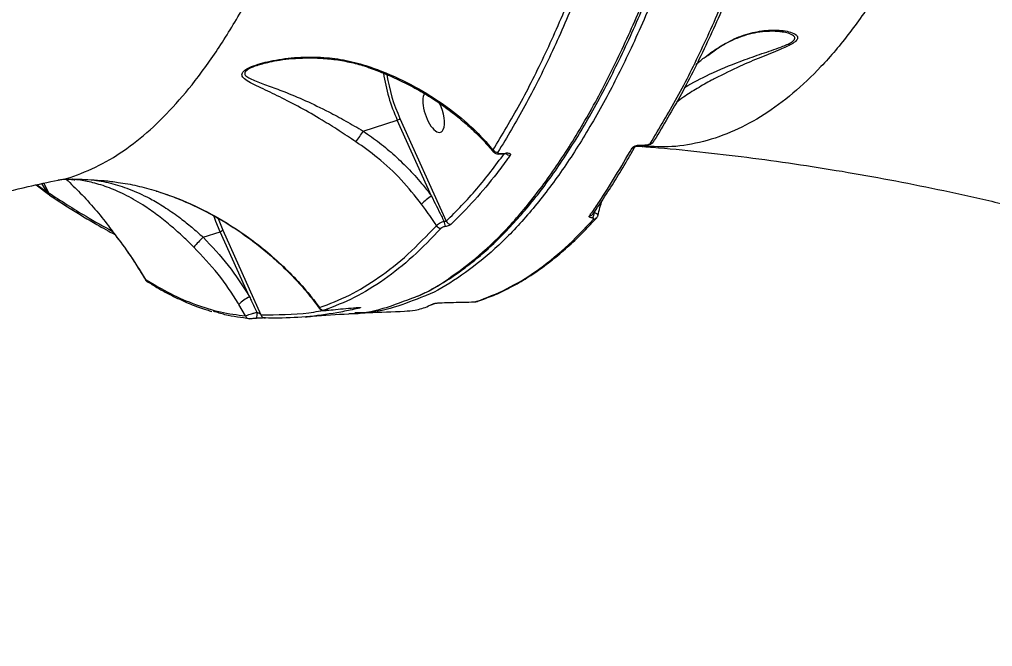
# Model space of a CAD drawing. Header units: millimetres. Extents: x -7245 to 6306, y -6696 to 5973.
# Drawn here: x 1737.2 to 1947.3, y -1767.3 to -1631.9 of the extents above; entities that cross this region are included whole.
import ezdxf

# ---------------------------------------------------------------- set-up
doc = ezdxf.new("R2010")
doc.units = ezdxf.units.MM
for name, color, linetype in [('DIKOM_ОБЪЕКТ', 7, 'Continuous'), ('DIKOM_РАЗМЕР_ЗОНА', 7, 'Continuous'), ('DIKOM_РАЗМЕР_ОБЪЕКТА', 7, 'Continuous')]:
    doc.layers.add(name, color=color, linetype=linetype)
doc.styles.add('style1', font='arial.ttf', dxfattribs={"width": 0.8})
doc.dimstyles.new('1-50', dxfattribs={"dimtxt": 300, "dimasz": 200, "dimexe": 100, "dimexo": 0, "dimgap": 100, "dimtad": 1, "dimtxsty": 'style1', "dimcen": 200, "dimclrd": 7, "dimclre": 7, "dimclrt": 7, "dimadec": 1, "dimazin": 2, "dimtfac": 1, "dimtmove": 0, "dimatfit": 2, "dimfxl": 0, "dimlwd": 25, "dimlwe": 18, "dimarcsym": 0})

# ---------------------------------------------------------------- blocks, each defined once
blk = doc.blocks.new('*D10')
at = {"layer": 'Defpoints', "color": 0, "transparency": 16777216}
for p in [(-4365.71, 2792.53), (4306.16, 475.6), (4306.16, -5965.27)]:
    blk.add_point(p, dxfattribs=at)
at = {"layer": 'DIKOM_РАЗМЕР_ОБЪЕКТА', "color": 7, "lineweight": 18, "transparency": 16777216}
for p, q in [((-4365.71, 2792.53), (-4365.71, -6065.27)), ((4306.16, 475.6), (4306.16, -6065.27))]:
    blk.add_line(p, q, dxfattribs=at)
at = {"layer": 'DIKOM_РАЗМЕР_ОБЪЕКТА', "color": 7, "lineweight": 25, "transparency": 16777216}
blk.add_line((-4165.71, -5965.27), (4106.16, -5965.27), dxfattribs=at)
at = {"layer": 'DIKOM_РАЗМЕР_ОБЪЕКТА', "color": 7, "transparency": 16777216}
for points in [[(-4165.71, -5931.93), (-4165.71, -5998.6), (-4365.71, -5965.27)], [(4106.16, -5931.93), (4106.16, -5998.6), (4306.16, -5965.27)]]:
    blk.add_solid(points, dxfattribs=at)
at = {"layer": 'DIKOM_РАЗМЕР_ОБЪЕКТА', "color": 7, "transparency": 16777216, "insert": (-85.78, -5712.1), "char_height": 300, "attachment_point": 5, "style": 'style1'}
blk.add_mtext('8650', dxfattribs=at)
blk = doc.blocks.new('*D11')
at = {"layer": 'Defpoints', "color": 0, "transparency": 16777216}
for p in [(-3472.32, 4472.83), (-6199.73, -2928.86), (1850.21, -2928.86)]:
    blk.add_point(p, dxfattribs=at)
at = {"layer": 'DIKOM_РАЗМЕР_ОБЪЕКТА', "color": 7, "lineweight": 18, "transparency": 16777216}
for p, q in [((-3472.32, 4472.83), (-6299.73, 4472.83)), ((1850.21, -2928.86), (-6299.73, -2928.86))]:
    blk.add_line(p, q, dxfattribs=at)
at = {"layer": 'DIKOM_РАЗМЕР_ОБЪЕКТА', "color": 7, "lineweight": 25, "transparency": 16777216}
blk.add_line((-6199.73, 4272.83), (-6199.73, -2728.86), dxfattribs=at)
at = {"layer": 'DIKOM_РАЗМЕР_ОБЪЕКТА', "color": 7, "transparency": 16777216}
for points in [[(-6233.06, 4272.83), (-6166.39, 4272.83), (-6199.73, 4472.83)], [(-6233.06, -2728.86), (-6166.39, -2728.86), (-6199.73, -2928.86)]]:
    blk.add_solid(points, dxfattribs=at)
at = {"layer": 'DIKOM_РАЗМЕР_ОБЪЕКТА', "color": 7, "transparency": 16777216, "insert": (-6452.9, 984.54), "char_height": 300, "attachment_point": 5, "rotation": 90, "style": 'style1'}
blk.add_mtext('7400', dxfattribs=at)
blk = doc.blocks.new('*D12')
at = {"layer": 'Defpoints', "color": 0, "transparency": 16777216}
for p in [(-5865.71, 123.34), (6306.18, -91.92), (6306.18, -6596.14)]:
    blk.add_point(p, dxfattribs=at)
at = {"layer": 'DIKOM_РАЗМЕР_ЗОНА', "color": 7, "lineweight": 18, "transparency": 16777216}
for p, q in [((-5865.71, 123.34), (-5865.71, -6696.14)), ((6306.18, -91.92), (6306.18, -6696.14))]:
    blk.add_line(p, q, dxfattribs=at)
at = {"layer": 'DIKOM_РАЗМЕР_ЗОНА', "color": 7, "lineweight": 25, "transparency": 16777216}
blk.add_line((-5665.71, -6596.14), (6106.18, -6596.14), dxfattribs=at)
at = {"layer": 'DIKOM_РАЗМЕР_ЗОНА', "color": 7, "transparency": 16777216}
for points in [[(-5665.71, -6562.81), (-5665.71, -6629.48), (-5865.71, -6596.14)], [(6106.18, -6562.81), (6106.18, -6629.48), (6306.18, -6596.14)]]:
    blk.add_solid(points, dxfattribs=at)
at = {"layer": 'DIKOM_РАЗМЕР_ЗОНА', "color": 7, "transparency": 16777216, "insert": (-71.19, -6342.97), "char_height": 300, "attachment_point": 5, "style": 'style1'}
blk.add_mtext('12150', dxfattribs=at)
blk = doc.blocks.new('*D13')
at = {"layer": 'Defpoints', "color": 0, "transparency": 16777216}
for p in [(-4231.86, 5972.83), (-6795, -4928.88), (1792.4, -4928.88)]:
    blk.add_point(p, dxfattribs=at)
at = {"layer": 'DIKOM_РАЗМЕР_ЗОНА', "color": 7, "lineweight": 18, "transparency": 16777216}
for p, q in [((-4231.86, 5972.83), (-6895, 5972.83)), ((1792.4, -4928.88), (-6895, -4928.88))]:
    blk.add_line(p, q, dxfattribs=at)
at = {"layer": 'DIKOM_РАЗМЕР_ЗОНА', "color": 7, "lineweight": 25, "transparency": 16777216}
blk.add_line((-6795, 5772.83), (-6795, -4728.88), dxfattribs=at)
at = {"layer": 'DIKOM_РАЗМЕР_ЗОНА', "color": 7, "transparency": 16777216}
for points in [[(-6828.33, 5772.83), (-6761.67, 5772.83), (-6795, 5972.83)], [(-6828.33, -4728.88), (-6761.67, -4728.88), (-6795, -4928.88)]]:
    blk.add_solid(points, dxfattribs=at)
at = {"layer": 'DIKOM_РАЗМЕР_ЗОНА', "color": 7, "transparency": 16777216, "insert": (-7048.17, 972.94), "char_height": 300, "attachment_point": 5, "rotation": 90, "style": 'style1'}
blk.add_mtext('10900', dxfattribs=at)

msp = doc.modelspace()

# ---------------------------------------------------------------- linework, layer by layer
at = {"layer": 'DIKOM_ОБЪЕКТ', "color": 7, "linetype": 'Continuous', "lineweight": 15}
for p, q in [((1885.838, -1639.695), (1888.606, -1637.66)), ((1888.462, -1637.821), (1889.511, -1637.221)), ((1788.865, -1641.749), (1788.502, -1641.867)), ((1819.39, -1653.304), (1829.376, -1675.459)), ((1811.467, -1656.029), (1818.805, -1653.627)), ((1826.201, -1670.035), (1818.805, -1653.627)), ((1871.323, -1659.016), (1872.287, -1659.014)), ((1872.031, -1659.269), (1871.892, -1659.267)), ((1841.139, -1660.938), (1841.133, -1660.939)), ((1841.232, -1660.856), (1842.199, -1660.748)), ((1740.842, -1667.623), (1743.49, -1669.623)), ((1741.035, -1667.58), (1743.223, -1669.224)), ((1743.223, -1669.224), (1742.052, -1667.358)), ((1742.472, -1667.266), (1743.415, -1669.232)), ((1742.529, -1667.253), (1743.432, -1669.256)), ((1748.599, -1666.402), (1748.566, -1666.397)), ((1743.223, -1669.224), (1743.415, -1669.232)), ((1743.415, -1669.232), (1743.432, -1669.256)), ((1766.745, -1668.917), (1766.751, -1668.936)), ((1776.897, -1678.932), (1780.585, -1677.724)), ((1786.938, -1691.818), (1780.585, -1677.724)), ((1781.17, -1677.402), (1789.391, -1695.639)), ((1826.234, -1693.525), (1826.827, -1693.246)), ((1836.208, -1692.719), (1837.466, -1692.263)), ((1786.019, -1695.917), (1784.618, -1693.445)), ((1825.902, -1693.611), (1826.707, -1693.26))]:
    msp.add_line(p, q, dxfattribs=at)
at = {"layer": 'DIKOM_ОБЪЕКТ', "color": 7, "linetype": 'Continuous', "lineweight": 15, "flags": 128}
for points in [[(1888.437, -1637.808), (1888.457, -1637.795), (1888.606, -1637.66)], [(1780.585, -1677.724), (1779.666, -1675.498), (1779.283, -1674.433)], [(1780.14, -1674.867), (1780.279, -1675.243), (1781.17, -1677.402)], [(1836.215, -1692.742), (1836.088, -1692.774), (1835.942, -1692.788)]]:
    msp.add_lwpolyline(points, dxfattribs=at)
at = {"layer": 'DIKOM_ОБЪЕКТ', "color": 7, "linetype": 'Continuous', "lineweight": 15}
for centre, radius, start, end in [((1812.954, -1642.19), 0.339, 157.57686, 197.05559), ((1853.42, -1637.963), 37.994, 188.40525, 204.34809), ((1853.193, -1638.039), 37.09, 188.99232, 204.30289), ((1818.376, -1652.158), 1.53, 286.292, 311.50339), ((1792.668, -1644.654), 21.973, 321.57444, 328.82187), ((1869.501, -1658.787), 0.866, 270.54323, 329.20222), ((1871.18, -1658.94), 0.162, 275.00093, 331.98728), ((1872.143, -1658.937), 0.163, 277.53962, 332.07023), ((1873.505, -1657.796), 0.822, 268.4733, 345.56508), ((1840.443, -1659.465), 1.108, 212.30907, 274.82658), ((1841.104, -1660.806), 0.137, 284.92274, 338.52739), ((1842.075, -1660.701), 0.132, 281.01909, 339.40397), ((1843.154, -1660.107), 1.116, 220.32667, 273.23285), ((1744.144, -1669.196), 0.73, 182.75759, 235.80731), ((1744.161, -1669.206), 0.731, 183.88508, 235.98465), ((1831.873, -1679.243), 10.816, 121.63199, 136.29064), ((1860.256, -1673.468), 0.899, 271.12879, 324.57087), ((1860.111, -1673.739), 1.246, 305.20943, 8.40163), ((1828.176, -1675.915), 1.06, 209.17858, 274.66523), ((1838.732, -1673.723), 10.003, 190.00873, 196.81357), ((1830.368, -1675.052), 1.072, 202.2744, 272.84245), ((1861.208, -1674.164), 0.875, 270.06815, 318.23737), ((1780.15, -1676.245), 1.542, 286.39122, 311.40417), ((1793.886, -1697.048), 24.836, 133.15984, 139.87982), ((1765.288, -1687.728), 0.894, 198.85357, 236.12914), ((1789.542, -1697.998), 6.706, 112.84727, 137.24417), ((1826.664, -1692.307), 0.954, 272.62933, 296.04231), ((1786.998, -1695.662), 1.591, 330.38649, 19.55158), ((1802.927, -1693.705), 0.982, 203.98654, 274.52794), ((1810.64, -1693.321), 0.869, 245.38693, 273.61134), ((1786.893, -1695.575), 0.939, 201.36035, 274.65473), ((1790.275, -1695.451), 0.904, 192.05627, 273.33584)]:
    msp.add_arc(centre, radius, start, end, dxfattribs=at)
for start_param, end_param in [(0.3153695, 3.5396238), (3.5396238, 5.0209202)]:
    msp.add_ellipse((1826.664, -1651.87), major_axis=(-1.503, 4.393), ratio=0.4062007, start_param=start_param, end_param=end_param, dxfattribs=at)
for points, knots in [([(1745.608, -1666.539), (1745.672, -1666.532), (1747.857, -1666.279), (1752.102, -1664.612), (1758.193, -1661.504), (1764.054, -1657.128), (1769.691, -1651.77), (1775.257, -1645.244), (1780.734, -1637.529), (1786.103, -1628.622), (1791.356, -1618.499), (1796.467, -1607.141), (1801.436, -1594.491), (1806.18, -1580.701), (1810.583, -1566.116), (1814.628, -1550.915), (1818.318, -1535.222), (1821.759, -1518.61), (1824.925, -1501.101), (1827.796, -1482.738), (1830.291, -1464.038), (1832.416, -1445.092), (1834.183, -1425.987), (1835.634, -1406.305), (1836.741, -1386.084), (1837.526, -1365.395), (1837.742, -1351.408), (1837.85, -1344.417)], [0, 0, 0, 0, 0.0012795, 0.0441888, 0.0870616, 0.1273982, 0.1677645, 0.2081002, 0.2496002, 0.2911338, 0.3326332, 0.375634, 0.4186346, 0.4622531, 0.5058722, 0.5468391, 0.5878382, 0.6288063, 0.6709674, 0.7131631, 0.7553255, 0.7955522, 0.8358071, 0.8760342, 0.9173454, 0.9586881, 1, 1, 1, 1]), ([(1703.267, -1388.474), (1705.609, -1393.991), (1710.292, -1405.024), (1716.604, -1421.514), (1722.369, -1437.924), (1727.698, -1454.779), (1732.485, -1471.962), (1736.625, -1489.384), (1739.979, -1506.597), (1742.494, -1523.531), (1744.134, -1540.116), (1744.848, -1555.819), (1744.681, -1570.623), (1743.699, -1584.528), (1741.877, -1597.924), (1739.182, -1610.744), (1735.59, -1622.917), (1731.117, -1634.457), (1725.605, -1645.136), (1721.503, -1652.099), (1719.022, -1655.165), (1718.958, -1655.244)], [0, 0, 0, 0, 0.0506626, 0.1013252, 0.1524921, 0.2036584, 0.2602228, 0.3168302, 0.3733931, 0.4316232, 0.4899018, 0.5481313, 0.6029162, 0.6577413, 0.7125248, 0.7688891, 0.8252998, 0.8816636, 0.940067, 0.9984702, 1, 1, 1, 1]), ([(1822.825, -1691.758), (1822.846, -1691.751), (1825.23, -1690.913), (1829.811, -1688.027), (1836.523, -1683.058), (1842.998, -1676.727), (1849.359, -1669.14), (1855.571, -1660.214), (1861.612, -1649.96), (1867.347, -1638.601), (1872.765, -1626.204), (1877.86, -1612.854), (1882.715, -1598.333), (1887.302, -1582.643), (1891.599, -1565.81), (1895.511, -1548.205), (1899.034, -1529.908), (1902.171, -1511.009), (1904.974, -1491.2), (1907.42, -1470.514), (1909.486, -1448.999), (1911.073, -1428.067), (1912.192, -1407.831), (1912.798, -1394.735), (1912.963, -1387.944), (1912.969, -1387.698)], [0, 0, 0, 0, 0.0004285, 0.0492481, 0.0966888, 0.1441661, 0.1916072, 0.2404262, 0.2892845, 0.3381038, 0.3855449, 0.433022, 0.4804633, 0.529283, 0.5781419, 0.6269611, 0.6744024, 0.7218797, 0.7693213, 0.8181405, 0.8669993, 0.9158185, 0.9571073, 0.9984446, 1, 1, 1, 1]), ([(1914.719, -1390.656), (1914.571, -1395.124), (1914.169, -1407.269), (1913.061, -1426.435), (1911.453, -1448.117), (1909.458, -1469.047), (1907.067, -1489.587), (1904.266, -1509.643), (1901.056, -1529.131), (1897.507, -1547.623), (1893.64, -1565.079), (1889.481, -1581.483), (1884.962, -1597.101), (1880.084, -1611.843), (1874.856, -1625.637), (1869.392, -1638.178), (1863.717, -1649.454), (1857.859, -1659.477), (1851.722, -1668.416), (1845.316, -1676.175), (1838.662, -1682.752), (1831.888, -1687.809), (1827.225, -1690.727), (1824.819, -1691.593), (1824.711, -1691.632)], [0, 0, 0, 0, 0.0286025, 0.0777427, 0.125496, 0.1732854, 0.2210383, 0.2701784, 0.3193584, 0.3684987, 0.4162504, 0.46404, 0.5117923, 0.5609313, 0.6101108, 0.6592497, 0.7070029, 0.7547922, 0.8025448, 0.8516847, 0.9008646, 0.9500041, 0.9977567, 1, 1, 1, 1]), ([(1823.144, -1691.665), (1823.891, -1691.326), (1825.788, -1690.464), (1828.8, -1688.724), (1832.183, -1686.49), (1835.527, -1683.936), (1838.819, -1681.085), (1842.053, -1677.94), (1845.234, -1674.5), (1848.36, -1670.765), (1851.433, -1666.736), (1854.454, -1662.412), (1857.425, -1657.791), (1860.344, -1652.873), (1863.214, -1647.656), (1866.036, -1642.137), (1868.804, -1636.327), (1871.508, -1630.25), (1874.136, -1623.928), (1876.684, -1617.372), (1879.152, -1610.584), (1881.544, -1603.559), (1883.859, -1596.297), (1886.099, -1588.795), (1888.264, -1581.052), (1890.354, -1573.064), (1892.372, -1564.83), (1894.315, -1556.346), (1896.185, -1547.621), (1897.972, -1538.685), (1899.67, -1529.573), (1901.274, -1520.31), (1902.785, -1510.898), (1904.202, -1501.334), (1905.528, -1491.616), (1906.762, -1481.738), (1907.906, -1471.702), (1908.953, -1461.494), (1909.684, -1453.818), (1910.037, -1449.506), (1910.103, -1448.696)], [0, 0, 0, 0, 0.0176167, 0.0447349, 0.0720287, 0.09933, 0.1265014, 0.1535881, 0.1806134, 0.2076018, 0.2345782, 0.2615683, 0.2885914, 0.3156753, 0.3428493, 0.3701421, 0.3975758, 0.4250087, 0.452283, 0.4794314, 0.5064836, 0.5334712, 0.5604256, 0.5873758, 0.614349, 0.6413706, 0.6684713, 0.6956824, 0.7230343, 0.7504364, 0.7777229, 0.8048754, 0.8319247, 0.8589016, 0.8858362, 0.9127609, 0.9397033, 0.9666854, 0.9937394, 1, 1, 1, 1]), ([(1964.565, -1474.343), (1964.038, -1478.989), (1962.794, -1489.951), (1960.388, -1506.428), (1957.482, -1523.481), (1954.272, -1539.4), (1950.808, -1554.226), (1946.988, -1568.366), (1942.81, -1581.739), (1938.274, -1594.278), (1933.377, -1605.952), (1928.118, -1616.668), (1922.48, -1626.401), (1916.538, -1634.965), (1910.44, -1642.171), (1904.254, -1648.036), (1898.02, -1652.638), (1891.569, -1656.135), (1884.916, -1658.43), (1878.379, -1659.59), (1874.049, -1659.371), (1872.031, -1659.269)], [0, 0, 0, 0, 0.0404493, 0.095438, 0.1503813, 0.2020728, 0.2538039, 0.3054954, 0.3586784, 0.4119047, 0.4650878, 0.5201942, 0.5753014, 0.6311992, 0.6870979, 0.7395985, 0.7921407, 0.8446417, 0.8986729, 0.952748, 1, 1, 1, 1]), ([(1873.483, -1658.618), (1875.426, -1655.399), (1879.313, -1648.96), (1884.869, -1637.814), (1890.232, -1625.674), (1893.586, -1616.635), (1895.263, -1612.115)], [0, 0, 0, 0, 0.2484761, 0.4969533, 0.7484752, 1, 1, 1, 1]), ([(1896.049, -1611.566), (1894.395, -1616.026), (1891.087, -1624.946), (1885.76, -1637.039), (1880.193, -1648.236), (1876.265, -1654.746), (1874.301, -1658.001)], [0, 0, 0, 0, 0.2484737, 0.4969513, 0.7484747, 1, 1, 1, 1]), ([(1839.507, -1660.057), (1841.447, -1656.845), (1845.328, -1650.423), (1850.878, -1639.301), (1856.235, -1627.188), (1859.586, -1618.166), (1861.262, -1613.654)], [0, 0, 0, 0, 0.2484747, 0.4969521, 0.7484743, 1, 1, 1, 1]), ([(1862.323, -1614.098), (1860.666, -1618.562), (1857.351, -1627.489), (1852.013, -1639.592), (1846.436, -1650.796), (1842.503, -1657.311), (1840.536, -1660.568)], [0, 0, 0, 0, 0.2484766, 0.4969548, 0.7484761, 1, 1, 1, 1]), ([(1888.606, -1637.66), (1889.92, -1636.947), (1892.586, -1635.5), (1896.553, -1634.431), (1899.764, -1634.135), (1902.159, -1634.298), (1903.816, -1634.643), (1905.002, -1635.19), (1905.38, -1635.89), (1904.972, -1636.582), (1904.021, -1637.232), (1902.8, -1637.844), (1900.639, -1638.782), (1897.264, -1640.11), (1892.49, -1642.083), (1889.201, -1643.756), (1887.402, -1644.671)], [0, 0, 0, 0, 0.1098535, 0.2228378, 0.3357653, 0.3938776, 0.4519141, 0.5140106, 0.5565692, 0.5927902, 0.6289189, 0.6612396, 0.6943624, 0.7879129, 0.8839844, 1, 1, 1, 1]), ([(1889.511, -1637.221), (1889.719, -1637.1), (1890.618, -1636.576), (1892.225, -1635.883), (1894.356, -1635.14), (1896.541, -1634.643), (1898.607, -1634.404), (1900.359, -1634.385), (1901.481, -1634.47), (1901.937, -1634.576), (1902.059, -1634.604)], [0, 0, 0, 0, 0.0455895, 0.1976742, 0.3578659, 0.5264333, 0.7034226, 0.8412188, 0.957805, 1, 1, 1, 1]), ([(1880.856, -1646.57), (1882.638, -1645.595), (1886.523, -1643.469), (1892.039, -1641.242), (1897.058, -1639.448), (1900.711, -1638.229), (1903.212, -1637.262), (1904.39, -1636.542), (1904.759, -1635.94), (1904.359, -1635.349), (1903.372, -1634.888), (1902.455, -1634.711), (1902.051, -1634.634)], [0, 0, 0, 0, 0.1725182, 0.3760895, 0.5047212, 0.635516, 0.7212953, 0.7672719, 0.8128669, 0.8679823, 0.941845, 1, 1, 1, 1]), ([(1885.626, -1639.768), (1885.813, -1639.614), (1886.677, -1638.907), (1887.669, -1638.302), (1888.446, -1637.828)], [0, 0, 0, 0, 0.2169243, 1, 1, 1, 1]), ([(1809.881, -1658.31), (1808.659, -1657.505), (1806.177, -1655.869), (1802.13, -1653.35), (1797.795, -1650.859), (1793.343, -1648.564), (1789.93, -1646.956), (1787.512, -1645.802), (1786.087, -1644.986), (1785.267, -1644.227), (1785.22, -1643.467), (1786.076, -1642.658), (1787.721, -1641.903), (1789.746, -1641.269), (1792.876, -1640.55), (1797.298, -1639.991), (1802.652, -1640.011), (1807.837, -1640.632), (1811.029, -1641.582), (1812.64, -1642.061)], [0, 0, 0, 0, 0.062918, 0.1277889, 0.2147637, 0.3041612, 0.3947452, 0.4415335, 0.4882111, 0.5268397, 0.5575703, 0.5885386, 0.6242857, 0.6582013, 0.6928758, 0.7739229, 0.8569703, 0.9277876, 1, 1, 1, 1]), ([(1788.498, -1641.85), (1788.517, -1641.843), (1788.876, -1641.705), (1789.82, -1641.435), (1791.43, -1641.036), (1793.556, -1640.642), (1796.161, -1640.329), (1799.171, -1640.179), (1802.476, -1640.249), (1805.916, -1640.592), (1809.276, -1641.27), (1811.504, -1641.843), (1812.571, -1642.267), (1812.628, -1642.29)], [0, 0, 0, 0, 0.0030149, 0.0594365, 0.1290129, 0.2206995, 0.3315948, 0.4521705, 0.5855965, 0.7292535, 0.864966, 0.9927745, 1, 1, 1, 1]), ([(1883.257, -1641.789), (1883.459, -1641.566), (1884.181, -1640.766), (1885.144, -1640.143), (1885.838, -1639.695)], [0, 0, 0, 0, 0.2795389, 1, 1, 1, 1]), ([(1788.502, -1641.867), (1788.344, -1641.918), (1787.583, -1642.158), (1786.612, -1642.635), (1786.063, -1643.103), (1785.834, -1643.518), (1785.942, -1643.994), (1786.732, -1644.553), (1788.388, -1645.272), (1790.896, -1646.197), (1794.628, -1647.56), (1798.962, -1649.379), (1803.482, -1651.547), (1807.674, -1653.806), (1810.203, -1655.289), (1811.467, -1656.029)], [0, 0, 0, 0, 0.0131948, 0.063242, 0.098043, 0.1069256, 0.1506265, 0.2074363, 0.2646626, 0.3805002, 0.4965336, 0.6439882, 0.7912472, 0.8957107, 1, 1, 1, 1]), ([(1812.62, -1642.319), (1813.408, -1642.592), (1815.454, -1643.301), (1818.649, -1644.692), (1822.198, -1646.454), (1825.611, -1648.429), (1828.862, -1650.587), (1831.933, -1652.918), (1834.796, -1655.407), (1837.361, -1657.926), (1838.844, -1659.668), (1839.54, -1660.484)], [0, 0, 0, 0, 0.0726719, 0.1885933, 0.305296, 0.4226708, 0.5405729, 0.6583071, 0.7766057, 0.8951937, 1, 1, 1, 1]), ([(1812.64, -1642.061), (1813.888, -1642.517), (1817.638, -1643.886), (1823.624, -1646.827), (1829.878, -1650.892), (1835.262, -1655.336), (1838.084, -1658.474), (1839.507, -1660.057)], [0, 0, 0, 0, 0.1165767, 0.3502635, 0.5897063, 0.7930842, 1, 1, 1, 1]), ([(1887.402, -1644.671), (1887.155, -1644.791), (1885.85, -1645.422), (1883.57, -1646.799), (1880.996, -1648.376), (1879.566, -1649.457), (1879.066, -1649.834)], [0, 0, 0, 0, 0.0843261, 0.4454627, 0.8064722, 1, 1, 1, 1]), ([(1811.467, -1656.029), (1812.647, -1656.85), (1815.007, -1658.491), (1818.345, -1661.302), (1821.501, -1664.366), (1824.123, -1667.308), (1825.608, -1669.256), (1826.201, -1670.035)], [0, 0, 0, 0, 0.210827, 0.4216568, 0.6386008, 0.855579, 1, 1, 1, 1]), ([(1824.055, -1671.77), (1822.638, -1669.993), (1819.777, -1666.406), (1814.952, -1661.91), (1811.468, -1659.437), (1809.881, -1658.31)], [0, 0, 0, 0, 0.3481778, 0.7031356, 1, 1, 1, 1]), ([(1860.987, -1673.988), (1861.036, -1673.921), (1861.915, -1672.715), (1863.653, -1670.097), (1866.205, -1666.101), (1868.396, -1662.475), (1869.746, -1660.085), (1870.225, -1659.238)], [0, 0, 0, 0, 0.0162935, 0.2935679, 0.5710714, 0.8477872, 1, 1, 1, 1]), ([(1869.509, -1659.652), (1869.562, -1659.584), (1869.67, -1659.447), (1870.016, -1659.259), (1870.45, -1659.116), (1870.907, -1659.031), (1871.191, -1659.021), (1871.323, -1659.016)], [0, 0, 0, 0, 0.2131387, 0.4264892, 0.6305865, 0.8289713, 1, 1, 1, 1]), ([(1870.162, -1659.337), (1870.161, -1659.338), (1870.154, -1659.345), (1870.187, -1659.32), (1870.275, -1659.275), (1870.433, -1659.214), (1870.659, -1659.155), (1870.93, -1659.11), (1871.106, -1659.105), (1871.195, -1659.103)], [0, 0, 0, 0, 0.0146159, 0.1406282, 0.267405, 0.4287615, 0.5993958, 0.7982936, 1, 1, 1, 1]), ([(1870.301, -1659.321), (1870.508, -1659.302), (1871.057, -1659.252), (1871.571, -1659.297), (1871.891, -1659.326)], [0, 0, 0, 0, 0.3776715, 1, 1, 1, 1]), ([(1871.196, -1659.102), (1871.421, -1659.101), (1871.742, -1659.099), (1872.063, -1659.1), (1872.16, -1659.1)], [0, 0, 0, 0, 0.7000676, 1, 1, 1, 1]), ([(1872.025, -1659.352), (1872.67, -1659.4), (1876.671, -1659.696), (1884.099, -1660.451), (1894.297, -1661.627), (1904.55, -1663.039), (1914.841, -1664.662), (1925.164, -1666.502), (1935.509, -1668.56), (1945.868, -1670.833), (1956.232, -1673.328), (1966.022, -1675.868), (1972.348, -1677.678), (1975.225, -1678.501)], [0, 0, 0, 0, 0.0192178, 0.1191322, 0.2189824, 0.3187809, 0.4185353, 0.5182528, 0.6179411, 0.7176038, 0.8172462, 0.9168735, 1, 1, 1, 1]), ([(1872.165, -1659.091), (1872.347, -1659.086), (1872.771, -1659.075), (1873.417, -1658.883), (1873.883, -1658.65), (1874.053, -1658.412), (1874.091, -1658.358)], [0, 0, 0, 0, 0.2464265, 0.5739216, 0.9045218, 1, 1, 1, 1]), ([(1872.287, -1659.014), (1872.377, -1659.011), (1872.565, -1659.005), (1872.864, -1658.953), (1873.145, -1658.866), (1873.372, -1658.749), (1873.446, -1658.662), (1873.483, -1658.618)], [0, 0, 0, 0, 0.1797699, 0.3799776, 0.5812132, 0.7907849, 1, 1, 1, 1]), ([(1829.376, -1675.459), (1831.608, -1673.219), (1836.004, -1668.807), (1839.987, -1663.474), (1841.949, -1660.848)], [0, 0, 0, 0, 0.5075961, 1, 1, 1, 1]), ([(1843.217, -1661.221), (1843.026, -1661.489), (1842.067, -1662.828), (1839.543, -1666.176), (1835.531, -1671.02), (1832.125, -1674.421), (1830.421, -1676.123)], [0, 0, 0, 0, 0.0480634, 0.2403243, 0.6198812, 1, 1, 1, 1]), ([(1839.552, -1660.475), (1839.509, -1660.4), (1839.441, -1660.281), (1839.489, -1660.117), (1839.507, -1660.057)], [0, 0, 0, 0, 0.6325142, 1, 1, 1, 1]), ([(1839.562, -1660.47), (1839.593, -1660.514), (1839.693, -1660.655), (1839.952, -1660.807), (1840.323, -1660.936), (1840.717, -1660.979), (1841.014, -1660.941), (1841.137, -1660.926)], [0, 0, 0, 0, 0.0907086, 0.2905453, 0.5065612, 0.7957478, 1, 1, 1, 1]), ([(1840.536, -1660.568), (1840.521, -1660.599), (1840.486, -1660.67), (1840.526, -1660.767), (1840.67, -1660.844), (1840.915, -1660.88), (1841.126, -1660.864), (1841.232, -1660.856)], [0, 0, 0, 0, 0.1487822, 0.3487839, 0.5573669, 0.7790533, 1, 1, 1, 1]), ([(1841.133, -1660.94), (1841.358, -1660.914), (1841.681, -1660.877), (1842.004, -1660.842), (1842.1, -1660.832)], [0, 0, 0, 0, 0.6999545, 1, 1, 1, 1]), ([(1842.099, -1660.833), (1842.115, -1660.831), (1842.212, -1660.816), (1842.353, -1660.816), (1842.47, -1660.821), (1842.52, -1660.832), (1842.512, -1660.83), (1842.51, -1660.83)], [0, 0, 0, 0, 0.0737809, 0.4325571, 0.7225685, 0.9452047, 1, 1, 1, 1]), ([(1842.199, -1660.748), (1842.352, -1660.737), (1842.658, -1660.715), (1843.016, -1660.77), (1843.238, -1660.884), (1843.313, -1661.041), (1843.249, -1661.162), (1843.217, -1661.221)], [0, 0, 0, 0, 0.2064362, 0.4134128, 0.6142148, 0.8135292, 1, 1, 1, 1]), ([(1860.274, -1674.367), (1860.418, -1674.161), (1861.141, -1673.134), (1863.018, -1670.372), (1865.937, -1665.817), (1868.318, -1661.708), (1869.509, -1659.652)], [0, 0, 0, 0, 0.048064, 0.2403237, 0.6198804, 1, 1, 1, 1]), ([(1715.033, -1674.473), (1717.53, -1673.721), (1722.67, -1672.172), (1730.715, -1670.023), (1738.397, -1668.125), (1743.438, -1667.044), (1745.616, -1666.577)], [0, 0, 0, 0, 0.2555714, 0.5261486, 0.7953279, 1, 1, 1, 1]), ([(1745.599, -1666.584), (1745.857, -1666.533), (1746.49, -1666.41), (1747.589, -1666.359), (1748.525, -1666.43), (1749.078, -1666.524), (1749.323, -1666.594), (1749.301, -1666.587), (1749.295, -1666.585)], [0, 0, 0, 0, 0.1700764, 0.416943, 0.6115855, 0.7838822, 0.9408088, 1, 1, 1, 1]), ([(1747.347, -1666.398), (1748.369, -1667.384), (1751.691, -1670.59), (1754.995, -1674.485), (1757.143, -1677.413), (1757.493, -1677.889)], [0, 0, 0, 0, 0.2711762, 0.8814451, 1, 1, 1, 1]), ([(1748.566, -1666.397), (1748.553, -1666.396), (1748.485, -1666.389), (1748.986, -1666.393), (1750.355, -1666.407), (1752.668, -1666.48), (1755.54, -1666.684), (1758.894, -1667.09), (1762.668, -1667.759), (1765.379, -1668.529), (1766.745, -1668.917)], [0, 0, 0, 0, 0.0223928, 0.1142541, 0.2062306, 0.3422553, 0.4811111, 0.6230233, 0.8101879, 1, 1, 1, 1]), ([(1774.894, -1681.044), (1774.125, -1680.298), (1772.56, -1678.78), (1769.994, -1676.487), (1767.239, -1674.258), (1763.956, -1671.936), (1760.36, -1669.842), (1756.562, -1668.164), (1753.021, -1667.065), (1750.553, -1666.618), (1749.231, -1666.461), (1748.627, -1666.413), (1748.607, -1666.405), (1748.599, -1666.402)], [0, 0, 0, 0, 0.0712801, 0.1449345, 0.2336452, 0.324905, 0.4556027, 0.5898806, 0.7277431, 0.8684036, 0.9185634, 0.9693606, 1, 1, 1, 1]), ([(1752.762, -1666.504), (1752.987, -1666.528), (1754.382, -1666.68), (1757.284, -1667.287), (1761.452, -1668.647), (1765.329, -1670.453), (1768.888, -1672.569), (1771.77, -1674.6), (1774.472, -1676.758), (1776.081, -1678.2), (1776.897, -1678.932)], [0, 0, 0, 0, 0.0361594, 0.224321, 0.3991921, 0.5777576, 0.6950235, 0.8150224, 0.9061249, 1, 1, 1, 1]), ([(1743.491, -1669.612), (1743.435, -1669.567), (1743.311, -1669.466), (1743.254, -1669.31), (1743.223, -1669.224)], [0, 0, 0, 0, 0.448864, 1, 1, 1, 1]), ([(1743.432, -1669.256), (1746.167, -1671.03), (1750.81, -1674.041), (1755.395, -1676.563), (1757.279, -1677.6)], [0, 0, 0, 0, 0.5890499, 1, 1, 1, 1]), ([(1743.461, -1669.58), (1743.526, -1669.643), (1743.612, -1669.725), (1743.712, -1669.786), (1743.735, -1669.8)], [0, 0, 0, 0, 0.7623521, 1, 1, 1, 1]), ([(1743.73, -1669.798), (1743.734, -1669.801), (1743.739, -1669.804), (1743.743, -1669.806), (1743.743, -1669.807)], [0, 0, 0, 0, 0.7784378, 1, 1, 1, 1]), ([(1743.746, -1669.823), (1745.223, -1670.794), (1748.635, -1673.035), (1753.333, -1675.871), (1756.538, -1677.629), (1757.834, -1678.34)], [0, 0, 0, 0, 0.3126674, 0.7222756, 1, 1, 1, 1]), ([(1766.745, -1668.917), (1768.008, -1669.337), (1771.803, -1670.598), (1777.877, -1673.375), (1783.932, -1676.969), (1788.875, -1680.555), (1792.875, -1683.918), (1796.574, -1687.525), (1799.627, -1690.948), (1801.332, -1693.188), (1802.029, -1694.104)], [0, 0, 0, 0, 0.0856146, 0.257207, 0.4325695, 0.5515732, 0.6705903, 0.792971, 0.9153602, 1, 1, 1, 1]), ([(1766.746, -1668.948), (1767.848, -1669.309), (1770.186, -1670.076), (1773.68, -1671.52), (1777.263, -1673.224), (1780.801, -1675.169), (1784.269, -1677.338), (1787.631, -1679.723), (1790.89, -1682.321), (1794.014, -1685.118), (1796.964, -1688.104), (1799.67, -1691.169), (1801.258, -1693.286), (1802.031, -1694.317)], [0, 0, 0, 0, 0.0744978, 0.1581019, 0.2441393, 0.3325728, 0.4231877, 0.5156457, 0.6098225, 0.7073754, 0.8059191, 0.9055333, 1, 1, 1, 1]), ([(1826.201, -1670.035), (1826.92, -1671.468), (1827.825, -1673.274), (1828.701, -1675.088), (1828.882, -1675.461)], [0, 0, 0, 0, 0.7939142, 1, 1, 1, 1]), ([(1827.251, -1676.432), (1826.488, -1675.259), (1825.467, -1673.688), (1824.34, -1672.157), (1824.055, -1671.77)], [0, 0, 0, 0, 0.746808, 1, 1, 1, 1]), ([(1862.15, -1674.262), (1862.277, -1673.662), (1862.516, -1672.538), (1862.891, -1671.446), (1863.066, -1670.937)], [0, 0, 0, 0, 0.5334857, 1, 1, 1, 1]), ([(1861.344, -1673.556), (1861.51, -1673.623), (1861.843, -1673.756), (1862.117, -1674.009), (1862.113, -1674.175), (1862.111, -1674.256)], [0, 0, 0, 0, 0.3412427, 0.6826785, 1, 1, 1, 1]), ([(1861.842, -1674.743), (1861.926, -1674.653), (1862.056, -1674.511), (1862.088, -1674.317), (1862.1, -1674.247)], [0, 0, 0, 0, 0.6422625, 1, 1, 1, 1]), ([(1802.029, -1694.104), (1804.188, -1693.286), (1808.507, -1691.649), (1814.87, -1687.725), (1821.146, -1682.812), (1825.216, -1678.559), (1827.251, -1676.432)], [0, 0, 0, 0, 0.2486152, 0.4972318, 0.7486152, 1, 1, 1, 1]), ([(1827.251, -1676.432), (1827.327, -1676.349), (1827.479, -1676.184), (1827.94, -1675.89), (1828.431, -1675.643), (1828.761, -1675.51), (1828.882, -1675.461)], [0, 0, 0, 0, 0.2783522, 0.5566833, 0.8379018, 1, 1, 1, 1]), ([(1828.882, -1675.461), (1828.907, -1675.466), (1828.997, -1675.48), (1829.14, -1675.493), (1829.292, -1675.489), (1829.349, -1675.469), (1829.376, -1675.459)], [0, 0, 0, 0, 0.1261996, 0.436734, 0.7260519, 1, 1, 1, 1]), ([(1830.421, -1676.123), (1830.351, -1676.177), (1830.21, -1676.284), (1829.824, -1676.442), (1829.453, -1676.552), (1829.223, -1676.602), (1829.157, -1676.616)], [0, 0, 0, 0, 0.2927442, 0.5849398, 0.8819016, 1, 1, 1, 1]), ([(1835.942, -1692.788), (1838.105, -1691.964), (1842.432, -1690.316), (1848.807, -1686.373), (1855.093, -1681.441), (1859.17, -1677.173), (1861.209, -1675.039)], [0, 0, 0, 0, 0.2486155, 0.4972325, 0.7486169, 1, 1, 1, 1]), ([(1837.466, -1692.263), (1838.027, -1692.067), (1839.744, -1691.468), (1842.583, -1690.128), (1845.981, -1688.264), (1849.336, -1686.073), (1852.652, -1683.579), (1855.928, -1680.766), (1858.999, -1677.841), (1860.955, -1675.707), (1861.848, -1674.732)], [0, 0, 0, 0, 0.0661026, 0.2023865, 0.3387989, 0.4750532, 0.6111418, 0.7476575, 0.8847678, 1, 1, 1, 1]), ([(1860.83, -1674.757), (1860.703, -1674.734), (1860.449, -1674.688), (1860.25, -1674.565), (1860.223, -1674.449), (1860.265, -1674.382), (1860.274, -1674.367)], [0, 0, 0, 0, 0.3053713, 0.6114353, 0.9126556, 1, 1, 1, 1]), ([(1861.209, -1675.039), (1861.219, -1675.026), (1861.257, -1674.976), (1861.24, -1674.893), (1861.1, -1674.805), (1860.92, -1674.773), (1860.83, -1674.757)], [0, 0, 0, 0, 0.1085443, 0.398438, 0.6996539, 1, 1, 1, 1]), ([(1757.493, -1677.889), (1758.571, -1679.307), (1761.087, -1682.616), (1763.222, -1686.053), (1764.442, -1688.017)], [0, 0, 0, 0, 0.4285268, 1, 1, 1, 1]), ([(1757.594, -1678.03), (1758.002, -1678.551), (1759.555, -1680.54), (1761.86, -1683.883), (1763.613, -1686.741), (1764.424, -1688.063)], [0, 0, 0, 0, 0.1604474, 0.611777, 1, 1, 1, 1]), ([(1828.262, -1676.972), (1826.247, -1679.08), (1822.216, -1683.297), (1815.957, -1688.222), (1809.563, -1692.189), (1805.19, -1693.853), (1803.004, -1694.684)], [0, 0, 0, 0, 0.2486169, 0.4972324, 0.7486143, 1, 1, 1, 1]), ([(1829.157, -1676.616), (1829.083, -1676.633), (1828.898, -1676.674), (1828.63, -1676.76), (1828.386, -1676.868), (1828.303, -1676.937), (1828.262, -1676.972)], [0, 0, 0, 0, 0.1835165, 0.4625393, 0.7310374, 1, 1, 1, 1]), ([(1776.897, -1678.932), (1778.769, -1680.908), (1782.552, -1684.902), (1785.466, -1689.496), (1786.938, -1691.818)], [0, 0, 0, 0, 0.4946873, 1, 1, 1, 1]), ([(1784.618, -1693.445), (1784.561, -1693.351), (1783.208, -1691.089), (1780.255, -1686.724), (1776.693, -1682.95), (1774.894, -1681.044)], [0, 0, 0, 0, 0.0210812, 0.5057044, 1, 1, 1, 1]), ([(1764.414, -1688.069), (1764.407, -1688.067), (1764.376, -1688.058), (1764.414, -1688.034), (1764.442, -1688.017)], [0, 0, 0, 0, 0.249117, 1, 1, 1, 1]), ([(1764.405, -1688.073), (1764.452, -1688.144), (1764.557, -1688.3), (1764.708, -1688.424), (1764.791, -1688.469), (1764.804, -1688.476)], [0, 0, 0, 0, 0.4130458, 0.9096462, 1, 1, 1, 1]), ([(1764.442, -1688.017), (1766.238, -1689.088), (1769.831, -1691.229), (1775.232, -1693.522), (1780.634, -1695.192), (1784.224, -1695.676), (1786.019, -1695.917)], [0, 0, 0, 0, 0.2491183, 0.4982429, 0.7491215, 1, 1, 1, 1]), ([(1764.806, -1688.444), (1765.499, -1688.888), (1767.389, -1690.097), (1770.483, -1691.733), (1774.08, -1693.349), (1776.854, -1694.407), (1778.425, -1694.826), (1778.798, -1694.926)], [0, 0, 0, 0, 0.1491199, 0.4063823, 0.6633941, 0.9200322, 1, 1, 1, 1]), ([(1786.938, -1691.818), (1787.078, -1692.111), (1787.604, -1693.213), (1788.119, -1694.319), (1788.497, -1695.13)], [0, 0, 0, 0, 0.266326, 1, 1, 1, 1]), ([(1808.331, -1695.411), (1808.415, -1695.413), (1810.926, -1695.486), (1815.783, -1694.461), (1820.484, -1692.657), (1822.825, -1691.758)], [0, 0, 0, 0, 0.0171974, 0.5105645, 1, 1, 1, 1]), ([(1824.711, -1691.632), (1822.526, -1692.495), (1818.049, -1694.263), (1813.013, -1695.325), (1810.162, -1695.255), (1809.667, -1695.243)], [0, 0, 0, 0, 0.4408741, 0.9031075, 1, 1, 1, 1]), ([(1826.707, -1693.26), (1826.78, -1693.236), (1826.9, -1693.197), (1827.306, -1693.135), (1827.737, -1693.091), (1828.165, -1693.061), (1828.407, -1693.052), (1828.51, -1693.048)], [0, 0, 0, 0, 0.3038736, 0.5023874, 0.7016901, 0.8732811, 1, 1, 1, 1]), ([(1827.007, -1693.196), (1827.006, -1693.197), (1827.003, -1693.197), (1827.074, -1693.18), (1827.253, -1693.149), (1827.566, -1693.111), (1827.953, -1693.078), (1828.291, -1693.057), (1828.469, -1693.054), (1828.529, -1693.052)], [0, 0, 0, 0, 0.0435942, 0.16487, 0.3389171, 0.542749, 0.7197403, 0.9063151, 1, 1, 1, 1]), ([(1828.51, -1693.048), (1829.137, -1693.029), (1831.231, -1692.966), (1833.332, -1692.927), (1834.803, -1692.899)], [0, 0, 0, 0, 0.2996517, 1, 1, 1, 1]), ([(1834.803, -1692.899), (1834.861, -1692.898), (1835.008, -1692.895), (1835.273, -1692.881), (1835.556, -1692.857), (1835.804, -1692.825), (1835.893, -1692.801), (1835.942, -1692.788)], [0, 0, 0, 0, 0.1208118, 0.3075747, 0.5228868, 0.7374512, 1, 1, 1, 1]), ([(1834.896, -1692.899), (1834.956, -1692.898), (1835.145, -1692.893), (1835.469, -1692.872), (1835.83, -1692.827), (1836.037, -1692.807), (1836.189, -1692.743), (1836.223, -1692.73)], [0, 0, 0, 0, 0.1170031, 0.363754, 0.6049172, 0.9140686, 1, 1, 1, 1]), ([(1786.969, -1696.511), (1785.185, -1696.303), (1782.579, -1696), (1779.958, -1695.165), (1779.131, -1694.902)], [0, 0, 0, 0, 0.6847507, 1, 1, 1, 1]), ([(1786.019, -1695.917), (1786.095, -1695.88), (1786.248, -1695.804), (1786.733, -1695.631), (1787.345, -1695.439), (1787.967, -1695.263), (1788.346, -1695.167), (1788.497, -1695.13)], [0, 0, 0, 0, 0.2120688, 0.4240016, 0.6396444, 0.8561571, 1, 1, 1, 1]), ([(1788.497, -1695.13), (1788.57, -1695.156), (1788.739, -1695.217), (1788.98, -1695.345), (1789.215, -1695.49), (1789.333, -1695.59), (1789.391, -1695.639)], [0, 0, 0, 0, 0.196242, 0.4611807, 0.7333403, 1, 1, 1, 1]), ([(1789.391, -1695.639), (1792.884, -1695.657), (1797.817, -1695.681), (1802.482, -1694.772), (1803.844, -1694.506)], [0, 0, 0, 0, 0.7080991, 1, 1, 1, 1]), ([(1810.695, -1694.188), (1810.425, -1694.254), (1809.073, -1694.582), (1805.522, -1695.326), (1799.95, -1696.107), (1794.484, -1696.408), (1791.243, -1696.365), (1790.327, -1696.353)], [0, 0, 0, 0, 0.0413719, 0.206872, 0.5381511, 0.8694295, 1, 1, 1, 1]), ([(1802.043, -1694.308), (1802.018, -1694.275), (1801.975, -1694.219), (1802.013, -1694.138), (1802.029, -1694.104)], [0, 0, 0, 0, 0.5913012, 1, 1, 1, 1]), ([(1802.035, -1694.314), (1802.052, -1694.343), (1802.115, -1694.446), (1802.274, -1694.567), (1802.471, -1694.669), (1802.65, -1694.718), (1802.802, -1694.738), (1802.994, -1694.742), (1803.262, -1694.729), (1803.572, -1694.698), (1803.72, -1694.683), (1803.739, -1694.681)], [0, 0, 0, 0, 0.0487085, 0.1730345, 0.2802096, 0.3725549, 0.4523653, 0.5472624, 0.7866231, 0.971412, 1, 1, 1, 1]), ([(1803.004, -1694.684), (1802.999, -1694.686), (1802.963, -1694.699), (1802.932, -1694.716), (1802.974, -1694.73), (1803.095, -1694.732), (1803.291, -1694.722), (1803.463, -1694.706), (1803.549, -1694.698)], [0, 0, 0, 0, 0.0354314, 0.2572898, 0.44824, 0.6280743, 0.8143468, 1, 1, 1, 1]), ([(1803.549, -1694.698), (1804.187, -1694.637), (1806.314, -1694.432), (1808.449, -1694.25), (1809.944, -1694.122)], [0, 0, 0, 0, 0.2996153, 1, 1, 1, 1]), ([(1809.925, -1694.127), (1809.933, -1694.126), (1810.065, -1694.113), (1810.278, -1694.101), (1810.489, -1694.092), (1810.587, -1694.094), (1810.591, -1694.095), (1810.592, -1694.095)], [0, 0, 0, 0, 0.023952, 0.3770499, 0.6712767, 0.8913221, 1, 1, 1, 1]), ([(1809.944, -1694.122), (1810.074, -1694.112), (1810.335, -1694.093), (1810.633, -1694.083), (1810.822, -1694.091), (1810.891, -1694.115), (1810.84, -1694.149), (1810.737, -1694.177), (1810.695, -1694.188)], [0, 0, 0, 0, 0.1643742, 0.3291831, 0.489731, 0.6615738, 0.8613152, 1, 1, 1, 1]), ([(1810.064, -1695.339), (1810.883, -1695.293), (1814.296, -1695.103), (1817.768, -1694.992), (1820.406, -1694.907)], [0, 0, 0, 0, 0.2401621, 1, 1, 1, 1]), ([(1820.404, -1694.852), (1821.151, -1694.808), (1822.819, -1694.709), (1824.678, -1694.15), (1825.782, -1693.663), (1825.902, -1693.611)], [0, 0, 0, 0, 0.4199343, 0.9372664, 1, 1, 1, 1]), ([(1788.381, -1696.448), (1788.335, -1696.452), (1788.15, -1696.468), (1787.813, -1696.491), (1787.435, -1696.51), (1787.13, -1696.518), (1787.023, -1696.513), (1786.969, -1696.511)], [0, 0, 0, 0, 0.0799015, 0.3181773, 0.5555964, 0.7773651, 1, 1, 1, 1]), ([(1790.327, -1696.353), (1790.22, -1696.352), (1790.007, -1696.351), (1789.492, -1696.372), (1788.927, -1696.404), (1788.552, -1696.435), (1788.381, -1696.448)], [0, 0, 0, 0, 0.2591555, 0.5177271, 0.7811854, 1, 1, 1, 1]), ([(1798.944, -1696.116), (1799.463, -1696.068), (1802.542, -1695.784), (1805.704, -1695.595), (1808.332, -1695.438)], [0, 0, 0, 0, 0.1687777, 1, 1, 1, 1])]:
    msp.add_open_spline(points, degree=3, knots=knots, dxfattribs=at)

# ---------------------------------------------------------------- dimensions: what is measured, and where the dimension line sits
at = {"layer": 'DIKOM_РАЗМЕР_ЗОНА'}
dim = msp.add_linear_dim(base=(-6795.001, -4928.879), p1=(-4231.865, 5972.834), p2=(1792.398, -4928.879), angle=90, text='10900', dimstyle='1-50', dxfattribs=at)
dim.commit()
dim.dimension.update_dxf_attribs({"geometry": '*D13', "text_midpoint": (-6795.001, 972.936), "dimtype": 160})
dim = msp.add_linear_dim(base=(6306.184, -6596.144), p1=(-5865.714, 123.344), p2=(6306.184, -91.922), text='12150', dimstyle='1-50', dxfattribs=at)
dim.commit()
dim.dimension.update_dxf_attribs({"geometry": '*D12', "text_midpoint": (-71.192, -6596.144), "dimtype": 160})
at = {"layer": 'DIKOM_РАЗМЕР_ОБЪЕКТА'}
dim = msp.add_linear_dim(base=(-6199.728, -2928.864), p1=(-3472.315, 4472.834), p2=(1850.213, -2928.864), angle=90, text='7400', dimstyle='1-50', dxfattribs=at)
dim.commit()
dim.dimension.update_dxf_attribs({"geometry": '*D11', "text_midpoint": (-6199.728, 984.539), "dimtype": 160})
dim = msp.add_linear_dim(base=(4306.158, -5965.268), p1=(-4365.714, 2792.532), p2=(4306.158, 475.605), text='8650', dimstyle='1-50', dxfattribs=at)
dim.commit()
dim.dimension.update_dxf_attribs({"geometry": '*D10', "text_midpoint": (-85.784, -5965.268), "dimtype": 160})

doc.saveas('drawing.dxf')
